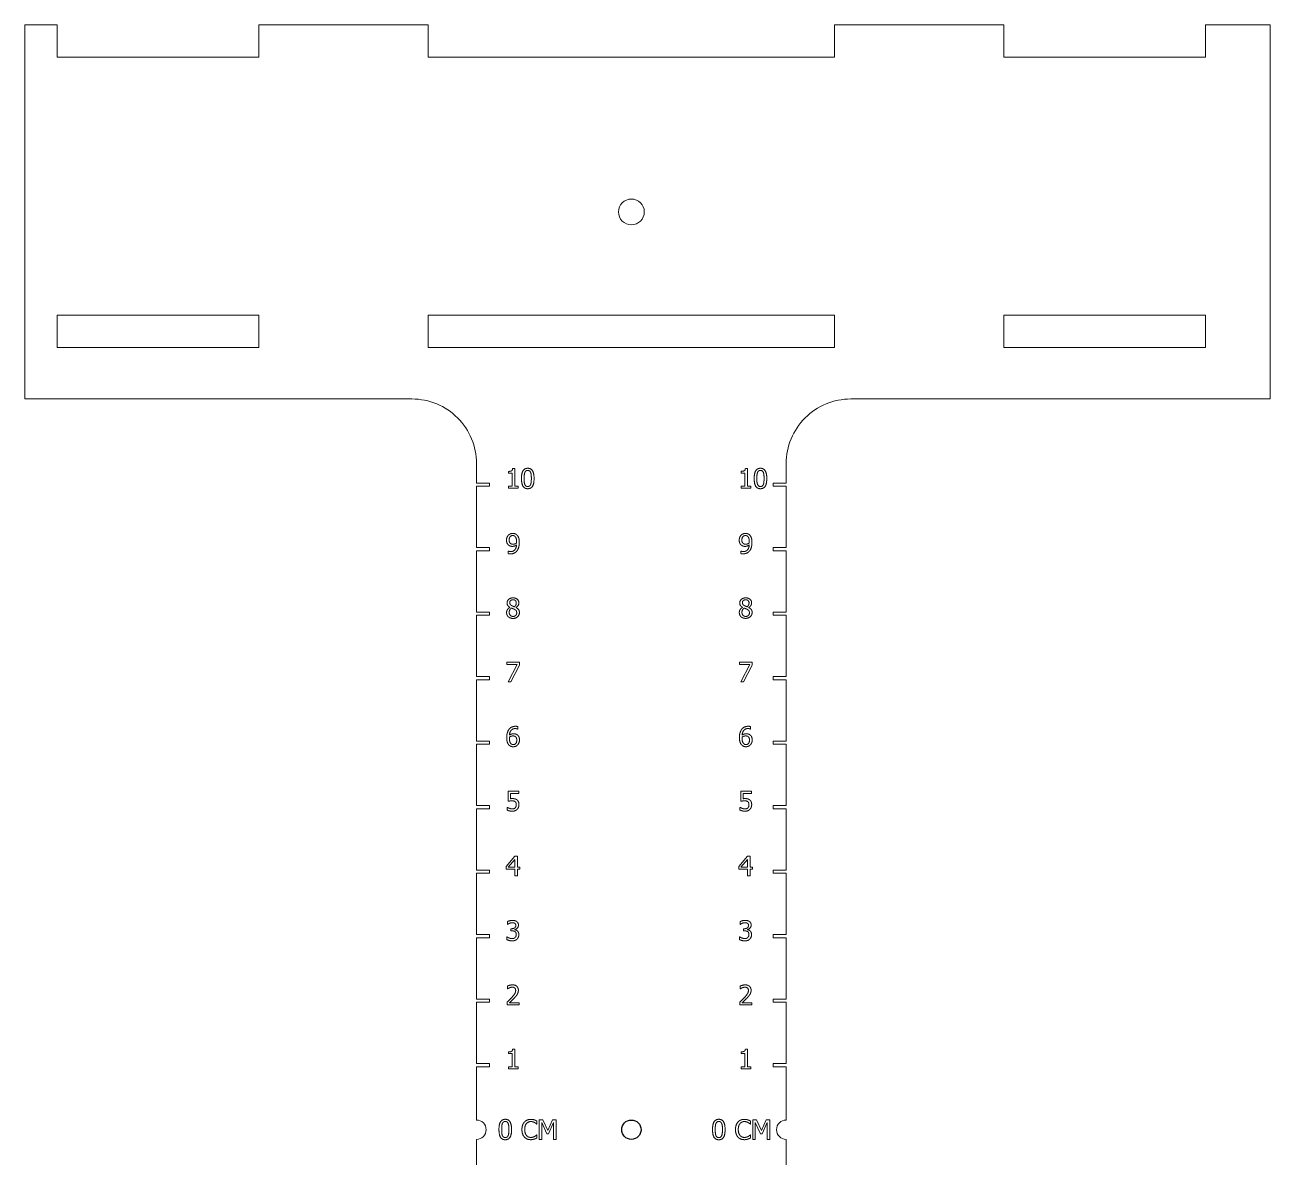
# Model space of a CAD drawing. Header units: millimetres. Extents: x -115 to 78, y -181 to 169.
# Drawn here: x -115 to 78, y -6.2 to 169.3 of the extents above; entities that cross this region are included whole.
import ezdxf

# ---------------------------------------------------------------- set-up
doc = ezdxf.new("R2010")
doc.units = ezdxf.units.MM

msp = doc.modelspace()

# ---------------------------------------------------------------- linework, layer by layer
at = {"color": 7, "lineweight": 5}
for p, q in [((-39.86, 79.01), (-39.86, 79.02)), ((-38.93, 79.01), (-38.93, 78.99)), ((-3.79, 79.01), (-3.79, 79.03)), ((-2.86, 79.01), (-2.86, 79)), ((-39.1, 29.08), (-39.1, 29.05)), ((-3.03, 29.08), (-3.03, 29.05))]:
    msp.add_line(p, q, dxfattribs=at)
at = {"color": 1, "lineweight": 5, "true_color": 0xff0000, "flags": 128}
msp.add_lwpolyline([(-45.04, -11.7), (-45.04, -3.45, 1), (-45.04, -0.45), (-45.04, 7.8), (-43.04, 7.8), (-43.04, 8.3), (-45.04, 8.3), (-45.04, 17.8), (-43.04, 17.8), (-43.04, 18.3), (-45.04, 18.3), (-45.04, 27.8), (-43.04, 27.8), (-43.04, 28.3), (-45.04, 28.3), (-45.04, 37.8), (-43.04, 37.8), (-43.04, 38.3), (-45.04, 38.3), (-45.04, 47.8), (-43.04, 47.8), (-43.04, 48.3), (-45.04, 48.3), (-45.04, 57.8), (-43.04, 57.8), (-43.04, 58.3), (-45.04, 58.3), (-45.04, 67.8), (-43.04, 67.8), (-43.04, 68.3), (-45.04, 68.3), (-45.04, 77.8), (-43.04, 77.8), (-43.04, 78.3), (-45.04, 78.3), (-45.04, 87.8), (-43.04, 87.8), (-43.04, 88.3), (-45.04, 88.3), (-45.04, 97.8), (-43.04, 97.8), (-43.04, 98.3), (-45.04, 98.3), (-45.04, 101.33, 0.414214), (-55.04, 111.33), (-115.04, 111.33), (-115.04, 169.33), (-110.04, 169.33), (-110.04, 164.33), (-78.79, 164.33), (-78.79, 169.33), (-52.54, 169.33), (-52.54, 164.33), (10.46, 164.33), (10.46, 169.33), (36.71, 169.33), (36.71, 164.33), (67.96, 164.33), (67.96, 169.33), (77.96, 169.33), (77.96, 111.33), (12.96, 111.33, 0.414214), (2.96, 101.33), (2.96, 98.3), (0.96, 98.3), (0.96, 97.8), (2.96, 97.8), (2.96, 88.3), (0.96, 88.3), (0.96, 87.8), (2.96, 87.8), (2.96, 78.3), (0.96, 78.3), (0.96, 77.8), (2.96, 77.8), (2.96, 68.3), (0.96, 68.3), (0.96, 67.8), (2.96, 67.8), (2.96, 58.3), (0.96, 58.3), (0.96, 57.8), (2.96, 57.8), (2.96, 48.3), (0.96, 48.3), (0.96, 47.8), (2.96, 47.8), (2.96, 38.3), (0.96, 38.3), (0.96, 37.8), (2.96, 37.8), (2.96, 28.3), (0.96, 28.3), (0.96, 27.8), (2.96, 27.8), (2.96, 18.3), (0.96, 18.3), (0.96, 17.8), (2.96, 17.8), (2.96, 8.3), (0.96, 8.3), (0.96, 7.8), (2.96, 7.8), (2.96, -0.45, 1), (2.96, -3.45), (2.96, -11.7)], format="xyb", dxfattribs=at)
for points in [[(-78.79, 124.33), (-78.79, 119.33), (-110.04, 119.33), (-110.04, 124.33)], [(10.46, 124.33), (10.46, 119.33), (-52.54, 119.33), (-52.54, 124.33)], [(67.96, 124.33), (67.96, 119.33), (36.71, 119.33), (36.71, 124.33)]]:
    msp.add_lwpolyline(points, close=True, dxfattribs=at)
at = {"color": 7, "lineweight": 5, "flags": 128}
for points in [[(-39.44, 100.54), (-39.12, 100.54), (-39.12, 97.79), (-38.58, 97.79), (-38.58, 97.48), (-40.07, 97.48), (-40.07, 97.79), (-39.51, 97.79), (-39.51, 99.84), (-40.07, 99.84), (-40.07, 100.11)], [(-3.37, 100.54), (-3.05, 100.54), (-3.05, 97.79), (-2.51, 97.79), (-2.51, 97.48), (-4, 97.48), (-4, 97.79), (-3.45, 97.79), (-3.45, 99.84), (-4, 99.84), (-4, 100.12)], [(-40.13, 87.37), (-40.13, 87.76), (-40.11, 87.76)], [(-4.06, 87.37), (-4.06, 87.76), (-4.04, 87.76)], [(-38.64, 60.54), (-38.64, 60.15), (-38.66, 60.15)], [(-2.58, 60.55), (-2.58, 60.15), (-2.59, 60.15)], [(-40.15, 48.96), (-40.15, 50.53), (-38.48, 50.53), (-38.48, 50.17), (-39.76, 50.17), (-39.76, 49.36)], [(-4.08, 48.96), (-4.08, 50.53), (-2.41, 50.53), (-2.41, 50.17), (-3.69, 50.17), (-3.69, 49.36)], [(-40.27, 47.59), (-40.27, 48.02), (-40.25, 48.02)], [(-4.21, 47.59), (-4.21, 48.02), (-4.18, 48.02)], [(-4.06, 38.76), (-3.03, 38.76), (-3.03, 39.95)], [(-40.22, 29.88), (-40.25, 29.88), (-40.25, 30.31)], [(-39.54, 28.87), (-39.71, 28.87), (-39.71, 29.21), (-39.57, 29.21)], [(-4.15, 29.88), (-4.18, 29.88), (-4.18, 30.31)], [(-3.47, 28.87), (-3.64, 28.87), (-3.64, 29.21), (-3.5, 29.21)], [(-40.33, 27.51), (-40.33, 27.94), (-40.3, 27.94)], [(-4.26, 27.51), (-4.26, 27.94), (-4.23, 27.94)], [(-40.22, 19.88), (-40.24, 19.88), (-40.24, 20.31)], [(-4.17, 20.32), (-4.17, 19.88), (-4.15, 19.88)], [(-39.92, 17.74), (-38.43, 17.74), (-38.43, 17.38), (-40.31, 17.38), (-40.31, 17.82)], [(-4.24, 17.82), (-4.24, 17.39), (-2.36, 17.39), (-2.36, 17.74), (-3.86, 17.74)], [(-39.44, 10.54), (-39.12, 10.54), (-39.12, 7.79), (-38.58, 7.79), (-38.58, 7.48), (-40.07, 7.48), (-40.07, 7.79), (-39.51, 7.79), (-39.51, 9.84), (-40.07, 9.84), (-40.07, 10.11)], [(-3.37, 10.54), (-3.05, 10.54), (-3.05, 7.79), (-2.51, 7.79), (-2.51, 7.48), (-4, 7.48), (-4, 7.79), (-3.45, 7.79), (-3.45, 9.84), (-4, 9.84), (-4, 10.12)], [(-35.68, -0.6), (-35.68, -1.09), (-35.72, -1.09)], [(-2.58, -0.6), (-2.58, -1.09), (-2.62, -1.09)], [(-35.71, -2.76), (-35.68, -2.76), (-35.68, -3.24)], [(-2.61, -2.76), (-2.58, -2.76), (-2.58, -3.24)]]:
    msp.add_lwpolyline(points, dxfattribs=at)
for points in [[(-40.33, 70.17), (-40.33, 70.53), (-38.39, 70.53), (-38.39, 70.07), (-39.71, 67.48), (-40.15, 67.48), (-38.75, 70.17)], [(-2.32, 70.07), (-3.64, 67.48), (-4.08, 67.48), (-2.68, 70.17), (-4.26, 70.17), (-4.26, 70.53), (-2.32, 70.53)], [(-38.35, 38.43), (-38.71, 38.43), (-38.71, 37.38), (-39.1, 37.38), (-39.1, 38.43), (-40.45, 38.43), (-40.45, 38.86), (-39.08, 40.43), (-38.71, 40.43), (-38.71, 38.76), (-38.35, 38.76)], [(-39.1, 39.95), (-40.13, 38.76), (-39.1, 38.76)], [(-2.28, 38.43), (-2.64, 38.43), (-2.64, 37.39), (-3.03, 37.39), (-3.03, 38.43), (-4.38, 38.43), (-4.38, 38.86), (-3.02, 40.43), (-2.64, 40.43), (-2.64, 38.76), (-2.28, 38.76)], [(-3.03, 39.95), (-4.06, 38.76), (-3.03, 38.76)], [(-35.31, -3.45), (-35.31, -0.4), (-34.75, -0.4), (-33.99, -2.1), (-33.26, -0.4), (-32.69, -0.4), (-32.69, -3.45), (-33.1, -3.45), (-33.1, -0.82), (-33.89, -2.61), (-34.14, -2.61), (-34.93, -0.82), (-34.93, -3.45)], [(0, -3.45), (0, -0.82), (-0.79, -2.61), (-1.04, -2.61), (-1.83, -0.82), (-1.83, -3.45), (-2.21, -3.45), (-2.21, -0.4), (-1.65, -0.4), (-0.89, -2.1), (-0.16, -0.4), (0.41, -0.4), (0.41, -3.45)]]:
    msp.add_lwpolyline(points, close=True, dxfattribs=at)
at = {"color": 1, "lineweight": 5, "true_color": 0xff0000}
msp.add_circle((-21.04, 140.33), 2, dxfattribs=at)
msp.add_circle((-21.04, -1.95), 1.5)
at = {"color": 7, "lineweight": 5}
for points in [[(-40.07, 100.11), (-39.75, 100.11), (-39.46, 100.29), (-39.44, 100.54)], [(-38.07, 99), (-38.07, 99.83), (-37.59, 100.59), (-37.1, 100.59)], [(-37.1, 100.59), (-36.59, 100.59), (-36.12, 99.8), (-36.12, 99.01)], [(-4, 100.12), (-3.68, 100.12), (-3.39, 100.29), (-3.37, 100.54)], [(-2, 99), (-2, 99.83), (-1.53, 100.59), (-1.03, 100.59)], [(-1.03, 100.59), (-0.53, 100.59), (-0.05, 99.8), (-0.05, 99.01)], [(-37.1, 97.42), (-37.6, 97.42), (-38.07, 98.2), (-38.07, 99)], [(-37.55, 99.93), (-37.61, 99.78), (-37.66, 99.3), (-37.66, 99)], [(-37.66, 99), (-37.66, 98.68), (-37.62, 98.25), (-37.55, 98.08)], [(-37.1, 100.25), (-37.27, 100.25), (-37.49, 100.09), (-37.55, 99.93)], [(-36.65, 99.94), (-36.71, 100.09), (-36.93, 100.25), (-37.1, 100.25)], [(-36.12, 99.01), (-36.12, 98.19), (-36.6, 97.42), (-37.1, 97.42)], [(-36.54, 99.01), (-36.54, 99.32), (-36.59, 99.78), (-36.65, 99.94)], [(-36.65, 98.08), (-36.59, 98.23), (-36.54, 98.69), (-36.54, 99.01)], [(-1.03, 97.42), (-1.53, 97.42), (-2, 98.2), (-2, 99)], [(-1.48, 99.93), (-1.54, 99.78), (-1.59, 99.3), (-1.59, 99)], [(-1.59, 99), (-1.59, 98.68), (-1.55, 98.25), (-1.48, 98.09)], [(-1.03, 100.25), (-1.2, 100.25), (-1.42, 100.09), (-1.48, 99.93)], [(-0.58, 99.94), (-0.64, 100.09), (-0.86, 100.25), (-1.03, 100.25)], [(-0.05, 99.01), (-0.05, 98.19), (-0.53, 97.42), (-1.03, 97.42)], [(-0.47, 99.01), (-0.47, 99.32), (-0.52, 99.78), (-0.58, 99.94)], [(-0.58, 98.08), (-0.52, 98.23), (-0.47, 98.69), (-0.47, 99.01)], [(-37.55, 98.08), (-37.49, 97.93), (-37.27, 97.76), (-37.1, 97.76)], [(-37.1, 97.76), (-36.93, 97.76), (-36.71, 97.92), (-36.65, 98.08)], [(-1.48, 98.09), (-1.42, 97.93), (-1.2, 97.76), (-1.03, 97.76)], [(-1.03, 97.76), (-0.86, 97.76), (-0.64, 97.92), (-0.58, 98.08)], [(-40.39, 89.44), (-40.39, 89.68), (-40.24, 90.07), (-40.1, 90.21)], [(-40.06, 88.66), (-40.22, 88.79), (-40.39, 89.17), (-40.39, 89.44)], [(-40.1, 90.21), (-39.98, 90.34), (-39.61, 90.49), (-39.42, 90.49)], [(-39.43, 90.16), (-39.68, 90.16), (-39.98, 89.8), (-39.98, 89.46)], [(-39.43, 90.16), (-39.68, 90.16), (-39.98, 89.8), (-39.98, 89.46)], [(-39.43, 90.16), (-39.68, 90.16), (-39.98, 89.8), (-39.98, 89.46)], [(-39.98, 89.46), (-39.98, 89.27), (-39.88, 89.02), (-39.77, 88.93)], [(-39.98, 89.46), (-39.98, 89.27), (-39.88, 89.02), (-39.77, 88.93)], [(-39.98, 89.46), (-39.98, 89.27), (-39.88, 89.02), (-39.77, 88.93)], [(-39.77, 88.93), (-39.69, 88.86), (-39.49, 88.82), (-39.38, 88.82)], [(-39.77, 88.93), (-39.69, 88.86), (-39.49, 88.82), (-39.38, 88.82)], [(-39.77, 88.93), (-39.69, 88.86), (-39.49, 88.82), (-39.38, 88.82)], [(-39.04, 89.99), (-39.13, 90.09), (-39.32, 90.16), (-39.43, 90.16)], [(-39.04, 89.99), (-39.13, 90.09), (-39.32, 90.16), (-39.43, 90.16)], [(-39.04, 89.99), (-39.13, 90.09), (-39.32, 90.16), (-39.43, 90.16)], [(-39.42, 90.49), (-39.21, 90.49), (-38.87, 90.35), (-38.75, 90.22)], [(-39.38, 88.82), (-39.25, 88.82), (-38.95, 88.91), (-38.83, 88.99)], [(-39.38, 88.82), (-39.25, 88.82), (-38.95, 88.91), (-38.83, 88.99)], [(-39.38, 88.82), (-39.25, 88.82), (-38.95, 88.91), (-38.83, 88.99)], [(-38.83, 89.18), (-38.83, 89.49), (-38.94, 89.88), (-39.04, 89.99)], [(-38.83, 89.18), (-38.83, 89.49), (-38.94, 89.88), (-39.04, 89.99)], [(-38.83, 89.18), (-38.83, 89.49), (-38.94, 89.88), (-39.04, 89.99)], [(-38.83, 88.99), (-38.83, 89.02), (-38.83, 89.12), (-38.83, 89.18)], [(-38.83, 88.99), (-38.83, 89.02), (-38.83, 89.12), (-38.83, 89.18)], [(-38.83, 88.99), (-38.83, 89.02), (-38.83, 89.12), (-38.83, 89.18)], [(-38.75, 90.22), (-38.59, 90.05), (-38.41, 89.51), (-38.41, 89.09)], [(-38.41, 89.09), (-38.41, 88.71), (-38.59, 88.04), (-38.75, 87.81)], [(-4.32, 89.44), (-4.32, 89.68), (-4.17, 90.07), (-4.04, 90.21)], [(-3.99, 88.67), (-4.15, 88.79), (-4.32, 89.17), (-4.32, 89.44)], [(-4.04, 90.21), (-3.91, 90.34), (-3.54, 90.5), (-3.35, 90.5)], [(-3.36, 90.16), (-3.61, 90.16), (-3.91, 89.8), (-3.91, 89.46)], [(-3.91, 89.46), (-3.91, 89.27), (-3.81, 89.02), (-3.7, 88.93)], [(-3.7, 88.93), (-3.62, 88.87), (-3.43, 88.82), (-3.31, 88.82)], [(-2.97, 89.99), (-3.06, 90.09), (-3.25, 90.16), (-3.36, 90.16)], [(-3.35, 90.5), (-3.14, 90.5), (-2.8, 90.35), (-2.68, 90.22)], [(-3.31, 88.82), (-3.18, 88.82), (-2.88, 88.91), (-2.77, 88.99)], [(-2.76, 89.18), (-2.76, 89.49), (-2.87, 89.88), (-2.97, 89.99)], [(-2.77, 88.99), (-2.76, 89.02), (-2.76, 89.12), (-2.76, 89.18)], [(-2.68, 90.22), (-2.52, 90.05), (-2.35, 89.51), (-2.35, 89.09)], [(-2.35, 89.09), (-2.35, 88.71), (-2.52, 88.04), (-2.68, 87.81)], [(-39.78, 87.32), (-39.86, 87.32), (-40.05, 87.34), (-40.13, 87.37)], [(-40.11, 87.76), (-40.06, 87.73), (-39.84, 87.68), (-39.73, 87.68)], [(-39.47, 88.48), (-39.64, 88.48), (-39.92, 88.56), (-40.06, 88.66)], [(-38.75, 87.81), (-38.93, 87.57), (-39.42, 87.32), (-39.78, 87.32)], [(-39.73, 87.68), (-39.33, 87.68), (-38.87, 88.21), (-38.84, 88.7)], [(-38.84, 88.7), (-39, 88.58), (-39.3, 88.48), (-39.47, 88.48)], [(-3.71, 87.33), (-3.79, 87.33), (-3.98, 87.34), (-4.06, 87.37)], [(-4.04, 87.76), (-3.99, 87.73), (-3.77, 87.68), (-3.66, 87.68)], [(-3.4, 88.48), (-3.57, 88.48), (-3.85, 88.56), (-3.99, 88.67)], [(-2.68, 87.81), (-2.86, 87.58), (-3.35, 87.33), (-3.71, 87.33)], [(-3.66, 87.68), (-3.26, 87.68), (-2.8, 88.21), (-2.77, 88.7)], [(-2.77, 88.7), (-2.93, 88.59), (-3.23, 88.48), (-3.4, 88.48)], [(-40.3, 79.7), (-40.3, 80.04), (-39.79, 80.5), (-39.39, 80.5)], [(-39.86, 79.02), (-40.09, 79.16), (-40.3, 79.47), (-40.3, 79.7)], [(-39.39, 80.2), (-39.61, 80.2), (-39.89, 79.96), (-39.89, 79.75)], [(-39.89, 79.75), (-39.89, 79.59), (-39.75, 79.38), (-39.6, 79.3)], [(-39.6, 79.3), (-39.54, 79.27), (-39.28, 79.15), (-39.17, 79.11)], [(-39.39, 80.5), (-38.97, 80.5), (-38.47, 80.07), (-38.47, 79.73)], [(-38.87, 79.72), (-38.87, 79.93), (-39.14, 80.2), (-39.39, 80.2)], [(-39.17, 79.11), (-39, 79.25), (-38.87, 79.54), (-38.87, 79.72)], [(-38.47, 79.73), (-38.47, 79.52), (-38.71, 79.12), (-38.93, 79.01)], [(-4.24, 79.7), (-4.24, 80.04), (-3.72, 80.5), (-3.32, 80.5)], [(-3.79, 79.03), (-4.02, 79.16), (-4.24, 79.47), (-4.24, 79.7)], [(-3.32, 80.2), (-3.54, 80.2), (-3.83, 79.96), (-3.83, 79.75)], [(-3.83, 79.75), (-3.83, 79.6), (-3.68, 79.39), (-3.53, 79.3)], [(-3.53, 79.3), (-3.47, 79.27), (-3.21, 79.15), (-3.1, 79.11)], [(-3.32, 80.5), (-2.9, 80.5), (-2.4, 80.07), (-2.4, 79.73)], [(-2.8, 79.72), (-2.8, 79.93), (-3.07, 80.2), (-3.32, 80.2)], [(-3.1, 79.11), (-2.93, 79.25), (-2.8, 79.54), (-2.8, 79.72)], [(-2.4, 79.73), (-2.4, 79.52), (-2.64, 79.12), (-2.86, 79.01)], [(-40.38, 78.23), (-40.38, 78.47), (-40.11, 78.89), (-39.86, 79.01)], [(-40.12, 77.58), (-40.25, 77.7), (-40.38, 78.04), (-40.38, 78.23)], [(-39.39, 77.31), (-39.61, 77.31), (-39.99, 77.45), (-40.12, 77.58)], [(-39.62, 78.91), (-39.79, 78.8), (-39.97, 78.47), (-39.97, 78.26)], [(-39.97, 78.26), (-39.97, 77.98), (-39.63, 77.62), (-39.38, 77.62)], [(-39.17, 78.72), (-39.24, 78.76), (-39.47, 78.85), (-39.62, 78.91)], [(-38.39, 78.23), (-38.39, 77.84), (-38.96, 77.31), (-39.39, 77.31)], [(-39.38, 77.62), (-39.12, 77.62), (-38.81, 77.93), (-38.81, 78.19)], [(-38.81, 78.19), (-38.81, 78.38), (-38.96, 78.6), (-39.17, 78.72)], [(-38.93, 78.99), (-38.67, 78.87), (-38.39, 78.52), (-38.39, 78.23)], [(-4.31, 78.23), (-4.31, 78.47), (-4.05, 78.89), (-3.79, 79.01)], [(-4.05, 77.58), (-4.18, 77.7), (-4.31, 78.04), (-4.31, 78.23)], [(-3.32, 77.32), (-3.54, 77.32), (-3.92, 77.45), (-4.05, 77.58)], [(-3.55, 78.91), (-3.72, 78.8), (-3.9, 78.47), (-3.9, 78.26)], [(-3.9, 78.26), (-3.9, 77.98), (-3.56, 77.62), (-3.31, 77.62)], [(-3.1, 78.72), (-3.17, 78.76), (-3.4, 78.85), (-3.55, 78.91)], [(-2.32, 78.24), (-2.32, 77.85), (-2.89, 77.32), (-3.32, 77.32)], [(-3.31, 77.62), (-3.06, 77.62), (-2.74, 77.93), (-2.74, 78.2)], [(-2.74, 78.2), (-2.74, 78.38), (-2.89, 78.61), (-3.1, 78.72)], [(-2.86, 79), (-2.6, 78.87), (-2.32, 78.52), (-2.32, 78.24)], [(-40.36, 58.82), (-40.36, 59.22), (-40.19, 59.86), (-40.02, 60.1)], [(-40.02, 60.1), (-39.86, 60.33), (-39.33, 60.59), (-38.99, 60.59)], [(-39.04, 60.23), (-39.43, 60.23), (-39.89, 59.72), (-39.94, 59.22)], [(-38.66, 60.15), (-38.72, 60.18), (-38.93, 60.23), (-39.04, 60.23)], [(-38.99, 60.59), (-38.89, 60.59), (-38.71, 60.57), (-38.64, 60.54)], [(-4.29, 58.82), (-4.29, 59.22), (-4.12, 59.86), (-3.95, 60.1)], [(-3.95, 60.1), (-3.79, 60.33), (-3.26, 60.59), (-2.92, 60.59)], [(-2.98, 60.24), (-3.36, 60.24), (-3.82, 59.72), (-3.87, 59.22)], [(-2.59, 60.15), (-2.65, 60.18), (-2.86, 60.24), (-2.98, 60.24)], [(-2.92, 60.59), (-2.82, 60.59), (-2.64, 60.57), (-2.58, 60.55)], [(-40.02, 57.69), (-40.18, 57.86), (-40.36, 58.42), (-40.36, 58.82)], [(-39.94, 59.22), (-39.79, 59.32), (-39.48, 59.43), (-39.3, 59.43)], [(-39.39, 59.09), (-39.54, 59.09), (-39.81, 59), (-39.94, 58.92)], [(-39.94, 58.92), (-39.94, 58.88), (-39.94, 58.79), (-39.94, 58.73)], [(-39.94, 58.73), (-39.94, 58.41), (-39.82, 58.03), (-39.73, 57.92)], [(-39.73, 57.92), (-39.64, 57.83), (-39.45, 57.75), (-39.35, 57.75)], [(-39, 58.98), (-39.08, 59.05), (-39.29, 59.09), (-39.39, 59.09)], [(-39.35, 57.75), (-39.1, 57.75), (-38.8, 58.1), (-38.8, 58.45)], [(-39.3, 59.43), (-39.12, 59.43), (-38.86, 59.36), (-38.71, 59.25)], [(-38.8, 58.45), (-38.8, 58.64), (-38.89, 58.89), (-39, 58.98)], [(-38.71, 59.25), (-38.54, 59.12), (-38.38, 58.73), (-38.38, 58.47)], [(-38.38, 58.47), (-38.38, 58.24), (-38.54, 57.84), (-38.67, 57.7)], [(-3.95, 57.7), (-4.11, 57.86), (-4.29, 58.42), (-4.29, 58.82)], [(-3.87, 58.92), (-3.87, 58.88), (-3.88, 58.8), (-3.88, 58.73)], [(-3.88, 58.73), (-3.88, 58.41), (-3.75, 58.03), (-3.66, 57.93)], [(-3.87, 59.22), (-3.72, 59.32), (-3.42, 59.43), (-3.23, 59.43)], [(-3.32, 59.09), (-3.47, 59.09), (-3.74, 59), (-3.87, 58.92)], [(-3.66, 57.93), (-3.57, 57.83), (-3.38, 57.75), (-3.28, 57.75)], [(-2.93, 58.99), (-3.02, 59.05), (-3.22, 59.09), (-3.32, 59.09)], [(-3.28, 57.75), (-3.03, 57.75), (-2.73, 58.1), (-2.73, 58.45)], [(-3.23, 59.43), (-3.06, 59.43), (-2.79, 59.36), (-2.64, 59.25)], [(-2.73, 58.45), (-2.73, 58.64), (-2.83, 58.9), (-2.93, 58.99)], [(-2.64, 59.25), (-2.47, 59.12), (-2.31, 58.73), (-2.31, 58.47)], [(-2.31, 58.47), (-2.31, 58.24), (-2.47, 57.84), (-2.6, 57.71)], [(-39.35, 57.42), (-39.55, 57.42), (-39.89, 57.56), (-40.02, 57.69)], [(-38.67, 57.7), (-38.8, 57.56), (-39.14, 57.42), (-39.35, 57.42)], [(-3.28, 57.42), (-3.48, 57.42), (-3.82, 57.56), (-3.95, 57.7)], [(-2.6, 57.71), (-2.73, 57.56), (-3.07, 57.42), (-3.28, 57.42)], [(-39.55, 49.03), (-39.71, 49.03), (-40.05, 48.98), (-40.15, 48.96)], [(-39.76, 49.36), (-39.68, 49.37), (-39.54, 49.38), (-39.48, 49.38)], [(-39.05, 48.89), (-39.13, 48.97), (-39.39, 49.03), (-39.55, 49.03)], [(-39.48, 49.38), (-39.24, 49.38), (-38.92, 49.3), (-38.77, 49.19)], [(-38.87, 48.45), (-38.87, 48.62), (-38.96, 48.82), (-39.05, 48.89)], [(-39.03, 47.96), (-38.95, 48.05), (-38.87, 48.29), (-38.87, 48.45)], [(-38.77, 49.19), (-38.62, 49.07), (-38.46, 48.73), (-38.46, 48.45)], [(-38.46, 48.45), (-38.46, 48.23), (-38.6, 47.85), (-38.73, 47.72)], [(-3.48, 49.03), (-3.65, 49.03), (-3.98, 48.98), (-4.08, 48.96)], [(-3.69, 49.36), (-3.61, 49.37), (-3.47, 49.38), (-3.41, 49.38)], [(-2.98, 48.89), (-3.06, 48.97), (-3.32, 49.03), (-3.48, 49.03)], [(-3.41, 49.38), (-3.18, 49.38), (-2.85, 49.3), (-2.7, 49.19)], [(-2.81, 48.45), (-2.81, 48.62), (-2.89, 48.82), (-2.98, 48.89)], [(-2.96, 47.96), (-2.88, 48.05), (-2.81, 48.29), (-2.81, 48.45)], [(-2.7, 49.19), (-2.55, 49.07), (-2.39, 48.73), (-2.39, 48.45)], [(-2.39, 48.45), (-2.39, 48.23), (-2.53, 47.86), (-2.66, 47.72)], [(-39.48, 47.42), (-39.69, 47.42), (-40.12, 47.51), (-40.27, 47.59)], [(-40.25, 48.02), (-40.2, 47.99), (-40.02, 47.9), (-39.92, 47.86)], [(-39.92, 47.86), (-39.8, 47.82), (-39.6, 47.77), (-39.47, 47.77)], [(-38.73, 47.72), (-38.86, 47.58), (-39.24, 47.42), (-39.48, 47.42)], [(-39.47, 47.77), (-39.35, 47.77), (-39.11, 47.86), (-39.03, 47.96)], [(-3.41, 47.42), (-3.63, 47.42), (-4.05, 47.52), (-4.21, 47.59)], [(-4.18, 48.02), (-4.13, 47.99), (-3.95, 47.9), (-3.85, 47.86)], [(-3.85, 47.86), (-3.73, 47.82), (-3.53, 47.77), (-3.4, 47.77)], [(-2.66, 47.72), (-2.79, 47.58), (-3.17, 47.42), (-3.41, 47.42)], [(-3.4, 47.77), (-3.28, 47.77), (-3.05, 47.86), (-2.96, 47.96)], [(-40.25, 30.31), (-40.11, 30.38), (-39.66, 30.5), (-39.45, 30.5)], [(-39.92, 30.05), (-40.02, 30), (-40.17, 29.92), (-40.22, 29.88)], [(-39.48, 30.14), (-39.6, 30.14), (-39.82, 30.09), (-39.92, 30.05)], [(-39.57, 29.21), (-39.3, 29.21), (-38.95, 29.47), (-38.95, 29.72)], [(-39.11, 30.05), (-39.19, 30.1), (-39.38, 30.14), (-39.48, 30.14)], [(-39.45, 30.5), (-39.24, 30.5), (-38.94, 30.41), (-38.81, 30.32)], [(-38.95, 29.72), (-38.95, 29.83), (-39.04, 30), (-39.11, 30.05)], [(-38.54, 29.76), (-38.54, 29.51), (-38.87, 29.13), (-39.1, 29.08)], [(-39.1, 29.05), (-39.01, 29.03), (-38.79, 28.94), (-38.69, 28.85)], [(-38.81, 30.32), (-38.68, 30.23), (-38.54, 29.95), (-38.54, 29.76)], [(-4.18, 30.31), (-4.05, 30.38), (-3.59, 30.5), (-3.38, 30.5)], [(-3.85, 30.05), (-3.95, 30.01), (-4.1, 29.92), (-4.15, 29.88)], [(-3.42, 30.14), (-3.53, 30.14), (-3.75, 30.09), (-3.85, 30.05)], [(-3.5, 29.21), (-3.23, 29.21), (-2.88, 29.47), (-2.88, 29.72)], [(-3.05, 30.05), (-3.12, 30.1), (-3.31, 30.14), (-3.42, 30.14)], [(-3.38, 30.5), (-3.18, 30.5), (-2.87, 30.41), (-2.74, 30.32)], [(-2.88, 29.72), (-2.88, 29.84), (-2.97, 30), (-3.05, 30.05)], [(-2.47, 29.76), (-2.47, 29.51), (-2.8, 29.13), (-3.03, 29.08)], [(-3.03, 29.05), (-2.94, 29.03), (-2.72, 28.94), (-2.62, 28.85)], [(-2.74, 30.32), (-2.61, 30.23), (-2.47, 29.95), (-2.47, 29.76)], [(-39.5, 27.32), (-39.73, 27.32), (-40.18, 27.43), (-40.33, 27.51)], [(-40.3, 27.94), (-40.17, 27.85), (-39.74, 27.67), (-39.52, 27.67)], [(-39.08, 28.76), (-39.16, 28.82), (-39.4, 28.87), (-39.54, 28.87)], [(-39.52, 27.67), (-39.4, 27.67), (-39.15, 27.75), (-39.06, 27.84)], [(-38.75, 27.6), (-38.88, 27.46), (-39.26, 27.32), (-39.5, 27.32)], [(-38.89, 28.32), (-38.89, 28.48), (-38.99, 28.7), (-39.08, 28.76)], [(-39.06, 27.84), (-38.98, 27.93), (-38.89, 28.15), (-38.89, 28.32)], [(-38.48, 28.29), (-38.48, 28.08), (-38.62, 27.73), (-38.75, 27.6)], [(-38.69, 28.85), (-38.6, 28.76), (-38.48, 28.49), (-38.48, 28.29)], [(-3.43, 27.32), (-3.66, 27.32), (-4.11, 27.43), (-4.26, 27.51)], [(-4.23, 27.94), (-4.1, 27.85), (-3.67, 27.67), (-3.46, 27.67)], [(-3.01, 28.76), (-3.09, 28.82), (-3.33, 28.87), (-3.47, 28.87)], [(-3.46, 27.67), (-3.33, 27.67), (-3.08, 27.75), (-2.99, 27.85)], [(-2.68, 27.6), (-2.81, 27.46), (-3.19, 27.32), (-3.43, 27.32)], [(-2.83, 28.32), (-2.83, 28.48), (-2.92, 28.7), (-3.01, 28.76)], [(-2.99, 27.85), (-2.91, 27.94), (-2.83, 28.15), (-2.83, 28.32)], [(-2.41, 28.29), (-2.41, 28.08), (-2.55, 27.74), (-2.68, 27.6)], [(-2.62, 28.85), (-2.53, 28.77), (-2.41, 28.49), (-2.41, 28.29)], [(-40.24, 20.31), (-40.12, 20.38), (-39.66, 20.5), (-39.46, 20.5)], [(-39.92, 20.05), (-40.01, 20.01), (-40.17, 19.91), (-40.22, 19.88)], [(-39.49, 20.14), (-39.6, 20.14), (-39.82, 20.09), (-39.92, 20.05)], [(-39.57, 18.55), (-39.22, 18.93), (-38.97, 19.39), (-38.97, 19.64)], [(-39.12, 20.02), (-39.19, 20.08), (-39.38, 20.14), (-39.49, 20.14)], [(-39.46, 20.5), (-39.03, 20.5), (-38.55, 20.04), (-38.55, 19.66)], [(-38.97, 19.64), (-38.97, 19.77), (-39.05, 19.96), (-39.12, 20.02)], [(-38.55, 19.66), (-38.55, 19.48), (-38.64, 19.18), (-38.71, 19.05)], [(-4.17, 20.32), (-4.05, 20.38), (-3.6, 20.5), (-3.39, 20.5)], [(-3.86, 20.05), (-3.94, 20.01), (-4.1, 19.91), (-4.15, 19.88)], [(-3.42, 20.14), (-3.53, 20.14), (-3.75, 20.09), (-3.86, 20.05)], [(-3.5, 18.55), (-3.15, 18.93), (-2.9, 19.39), (-2.9, 19.64)], [(-3.05, 20.02), (-3.12, 20.08), (-3.31, 20.14), (-3.42, 20.14)], [(-3.39, 20.5), (-2.97, 20.5), (-2.48, 20.05), (-2.48, 19.66)], [(-2.9, 19.64), (-2.9, 19.77), (-2.98, 19.96), (-3.05, 20.02)], [(-2.48, 19.66), (-2.48, 19.48), (-2.57, 19.18), (-2.64, 19.05)], [(-40.31, 17.82), (-40.1, 18.01), (-39.74, 18.36), (-39.57, 18.55)], [(-39.12, 18.53), (-39.31, 18.32), (-39.78, 17.87), (-39.92, 17.74)], [(-38.71, 19.05), (-38.79, 18.92), (-39, 18.65), (-39.12, 18.53)], [(-4.24, 17.82), (-4.04, 18.01), (-3.67, 18.36), (-3.5, 18.55)], [(-3.05, 18.53), (-3.24, 18.32), (-3.71, 17.87), (-3.86, 17.74)], [(-2.64, 19.05), (-2.72, 18.92), (-2.93, 18.66), (-3.05, 18.53)], [(-40.07, 10.11), (-39.75, 10.11), (-39.46, 10.29), (-39.44, 10.54)], [(-4, 10.12), (-3.68, 10.12), (-3.39, 10.29), (-3.37, 10.54)], [(-41.56, -1.93), (-41.56, -1.1), (-41.08, -0.34), (-40.58, -0.34)], [(-40.58, -3.51), (-41.09, -3.51), (-41.56, -2.73), (-41.56, -1.93)], [(-41.04, -1), (-41.1, -1.15), (-41.14, -1.63), (-41.14, -1.93)], [(-41.14, -1.93), (-41.14, -2.25), (-41.1, -2.68), (-41.04, -2.84)], [(-40.58, -0.68), (-40.75, -0.68), (-40.97, -0.84), (-41.04, -1)], [(-40.58, -0.34), (-40.08, -0.34), (-39.61, -1.13), (-39.61, -1.92)], [(-40.14, -0.99), (-40.2, -0.84), (-40.41, -0.68), (-40.58, -0.68)], [(-39.61, -1.92), (-39.61, -2.74), (-40.09, -3.51), (-40.58, -3.51)], [(-40.02, -1.92), (-40.02, -1.61), (-40.07, -1.15), (-40.14, -0.99)], [(-40.13, -2.85), (-40.07, -2.7), (-40.02, -2.24), (-40.02, -1.92)], [(-38, -1.93), (-38, -1.54), (-37.8, -0.97), (-37.62, -0.76)], [(-37.61, -3.1), (-37.8, -2.9), (-38, -2.31), (-38, -1.93)], [(-37.62, -0.76), (-37.43, -0.56), (-36.93, -0.35), (-36.63, -0.35)], [(-37.3, -1), (-37.43, -1.16), (-37.57, -1.63), (-37.57, -1.93)], [(-37.57, -1.93), (-37.57, -2.24), (-37.42, -2.69), (-37.29, -2.85)], [(-36.63, -0.69), (-36.82, -0.69), (-37.17, -0.85), (-37.3, -1)], [(-36.63, -0.35), (-36.47, -0.35), (-36.2, -0.39), (-36.09, -0.42)], [(-36.06, -0.84), (-36.18, -0.77), (-36.45, -0.69), (-36.63, -0.69)], [(-36.09, -0.42), (-35.99, -0.46), (-35.79, -0.55), (-35.68, -0.6)], [(-35.72, -1.09), (-35.77, -1.04), (-35.94, -0.9), (-36.06, -0.84)], [(-8.46, -1.93), (-8.46, -1.1), (-7.98, -0.34), (-7.48, -0.34)], [(-7.48, -3.51), (-7.99, -3.51), (-8.46, -2.73), (-8.46, -1.93)], [(-7.94, -1), (-8, -1.15), (-8.04, -1.63), (-8.04, -1.93)], [(-8.04, -1.93), (-8.04, -2.25), (-8, -2.68), (-7.94, -2.84)], [(-7.48, -0.68), (-7.65, -0.68), (-7.87, -0.84), (-7.94, -1)], [(-7.48, -0.34), (-6.98, -0.34), (-6.51, -1.13), (-6.51, -1.92)], [(-7.04, -0.99), (-7.1, -0.84), (-7.31, -0.68), (-7.48, -0.68)], [(-6.51, -1.92), (-6.51, -2.74), (-6.99, -3.51), (-7.48, -3.51)], [(-6.92, -1.92), (-6.92, -1.61), (-6.97, -1.15), (-7.04, -0.99)], [(-7.03, -2.85), (-6.97, -2.7), (-6.92, -2.24), (-6.92, -1.92)], [(-4.9, -1.93), (-4.9, -1.54), (-4.7, -0.97), (-4.52, -0.76)], [(-4.51, -3.1), (-4.7, -2.9), (-4.9, -2.31), (-4.9, -1.93)], [(-4.52, -0.76), (-4.33, -0.56), (-3.83, -0.35), (-3.53, -0.35)], [(-4.2, -1), (-4.33, -1.16), (-4.47, -1.63), (-4.47, -1.93)], [(-4.47, -1.93), (-4.47, -2.24), (-4.32, -2.69), (-4.19, -2.85)], [(-3.53, -0.69), (-3.72, -0.69), (-4.07, -0.85), (-4.2, -1)], [(-3.53, -0.35), (-3.37, -0.35), (-3.1, -0.39), (-2.99, -0.42)], [(-2.96, -0.84), (-3.08, -0.77), (-3.35, -0.69), (-3.53, -0.69)], [(-2.99, -0.42), (-2.89, -0.46), (-2.69, -0.55), (-2.58, -0.6)], [(-2.62, -1.09), (-2.67, -1.04), (-2.84, -0.9), (-2.96, -0.84)], [(-41.04, -2.84), (-40.98, -3), (-40.76, -3.17), (-40.58, -3.17)], [(-40.58, -3.17), (-40.42, -3.17), (-40.2, -3.01), (-40.13, -2.85)], [(-36.63, -3.5), (-36.93, -3.5), (-37.43, -3.3), (-37.61, -3.1)], [(-37.29, -2.85), (-37.16, -3), (-36.82, -3.15), (-36.63, -3.15)], [(-36.63, -3.15), (-36.45, -3.15), (-36.15, -3.06), (-36.04, -3)], [(-36.09, -3.41), (-36.22, -3.46), (-36.45, -3.5), (-36.63, -3.5)], [(-35.68, -3.24), (-35.79, -3.29), (-35.96, -3.37), (-36.09, -3.41)], [(-36.04, -3), (-35.93, -2.94), (-35.76, -2.8), (-35.71, -2.76)], [(-7.94, -2.84), (-7.88, -3), (-7.66, -3.17), (-7.48, -3.17)], [(-7.48, -3.17), (-7.31, -3.17), (-7.09, -3.01), (-7.03, -2.85)], [(-3.53, -3.5), (-3.83, -3.5), (-4.33, -3.3), (-4.51, -3.1)], [(-4.19, -2.85), (-4.06, -3), (-3.72, -3.15), (-3.53, -3.15)], [(-3.53, -3.15), (-3.35, -3.15), (-3.05, -3.06), (-2.94, -3)], [(-2.99, -3.41), (-3.12, -3.46), (-3.35, -3.5), (-3.53, -3.5)], [(-2.58, -3.24), (-2.69, -3.29), (-2.86, -3.37), (-2.99, -3.41)], [(-2.94, -3), (-2.83, -2.94), (-2.66, -2.8), (-2.61, -2.76)]]:
    msp.add_open_spline(points, degree=2, dxfattribs=at)

doc.saveas('drawing.dxf')
